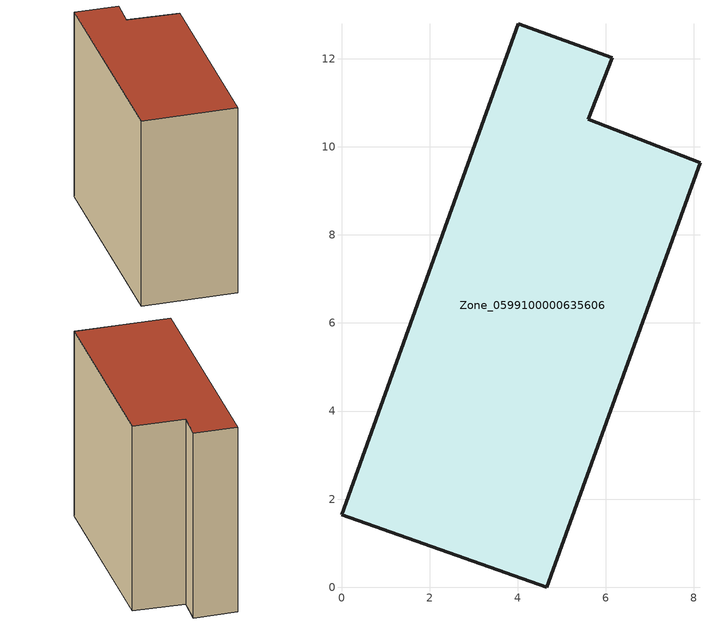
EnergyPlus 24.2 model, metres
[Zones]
Zone_0599100000635606
 floor ground (C_G): 0,1.65 4.02,12.79 6.15,12.02 5.6,10.62 8.14,9.64 4.66,0 z0
 wall outside (C_F): 4.66,0 8.14,9.64 5.6,10.62 6.15,12.02 4.02,12.79 0,1.65 4.66,0 z0:10.26
 roof outside (C_R): 4.02,12.79 0,1.65 4.66,0 8.14,9.64 5.6,10.62 6.15,12.02 z10.26
[BUILDING]
Pand.0599100000635606: North Axis=0; Terrain=City; Loads Convergence Tolerance Value=0.04; Temperature Convergence Tolerance Value=0.4; Solar Distribution=FullExterior; Maximum Number of Warmup Days=25; Minimum Number of Warmup Days=1
[Site:Location]
Rotterdam.The.Hague.AP_ZH_NLD Design_Conditions: Latitude=51.96; Longitude=4.45; Time Zone=1; Elevation=-4.5
[SITE:GROUNDTEMPERATURE:BUILDINGSURFACE]
18, 18, 18, 18, 18, 18, 18, 18, 18, 18, 18, 18
[MATERIAL] Thermal Absorptance=0.9; Solar Absorptance=0.7; Visible Absorptance=0.7
Name | Roughness | Thickness | Conductivity | Density | Specific Heat
G.TI.1946 | MediumSmooth | 0.15 | 1 | 540 | 1210
F.TI.1946 | Rough | 0.3 | 0.857143 | 1920 | 840
R.TI.1946 | MediumRough | 0.2 | 0.1 | 1500 | 1000
[CONSTRUCTION]
C_G: G.TI.1946
C_F: F.TI.1946
C_R: R.TI.1946
[ZONE]
Zone_0599100000635606: Type=1; Multiplier=1; Ceiling Height=Autocalculate; Volume=Autocalculate; Floor Area=autocalculate; Part of Total Floor Area=Yes
[ZONEINFILTRATION:DESIGNFLOWRATE]
Infil_Zone_0599100000635606: Zone or ZoneList or Space or SpaceList=Zone_0599100000635606; Schedule=AlwaysOn; Design Flow Rate Calculation Method=Flow/Area; Flow Rate per Floor Area=0.003; Constant Term Coefficient=1; Temperature Term Coefficient=0; Velocity Term Coefficient=0; Velocity Squared Term Coefficient=0
[HVACTEMPLATE:ZONE:IDEALLOADSAIRSYSTEM]
Zone_0599100000635606: Maximum Heating Supply Air Temperature=50; Minimum Cooling Supply Air Temperature=13; Maximum Heating Supply Air Humidity Ratio=0.0156; Minimum Cooling Supply Air Humidity Ratio=0.0077; Heating Limit=NoLimit; Cooling Limit=NoLimit; Dehumidification Control Type=ConstantSensibleHeatRatio; Cooling Sensible Heat Ratio=0.7; Dehumidification Setpoint=60; Humidification Control Type=None; Humidification Setpoint=30; Outdoor Air Method=None; Outdoor Air Flow Rate per Person=0.00944; Outdoor Air Flow Rate per Zone Floor Area=0; Outdoor Air Flow Rate per Zone=0; Demand Controlled Ventilation Type=None; Outdoor Air Economizer Type=NoEconomizer; Heat Recovery Type=None; Sensible Heat Recovery Effectiveness=0.7; Latent Heat Recovery Effectiveness=0.65
[ZONECONTROL:THERMOSTAT]
ThermostatControl_Zone_0599100000635606: Zone or ZoneList=Zone_0599100000635606; Control Type Schedule=DualSetpointControlType; Control 1=Thermostat_Zone_0599100000635606; Temperature Difference Between Cutout And Setpoint=0
[THERMOSTATSETPOINT:DUALSETPOINT]
Thermostat_Zone_0599100000635606: Heating Setpoint Temperature Schedule=HeatingSetpoint_Zone_0599100000635606; Cooling Setpoint Temperature Schedule=CoolingSetpoint_Zone_0599100000635606
[SCHEDULE:COMPACT]
HeatingSetpoint_Zone_0599100000635606: Through: 12/31, For: AllDays, Until: 24:00, 21
CoolingSetpoint_Zone_0599100000635606: Through: 12/31, For: AllDays, Until: 24:00, 24
DualSetpointControlType: Through: 12/31, For: AllDays, Until: 24:00, 4
AlwaysOn: Through: 12/31, For: AllDays, Until: 24:00, 1
